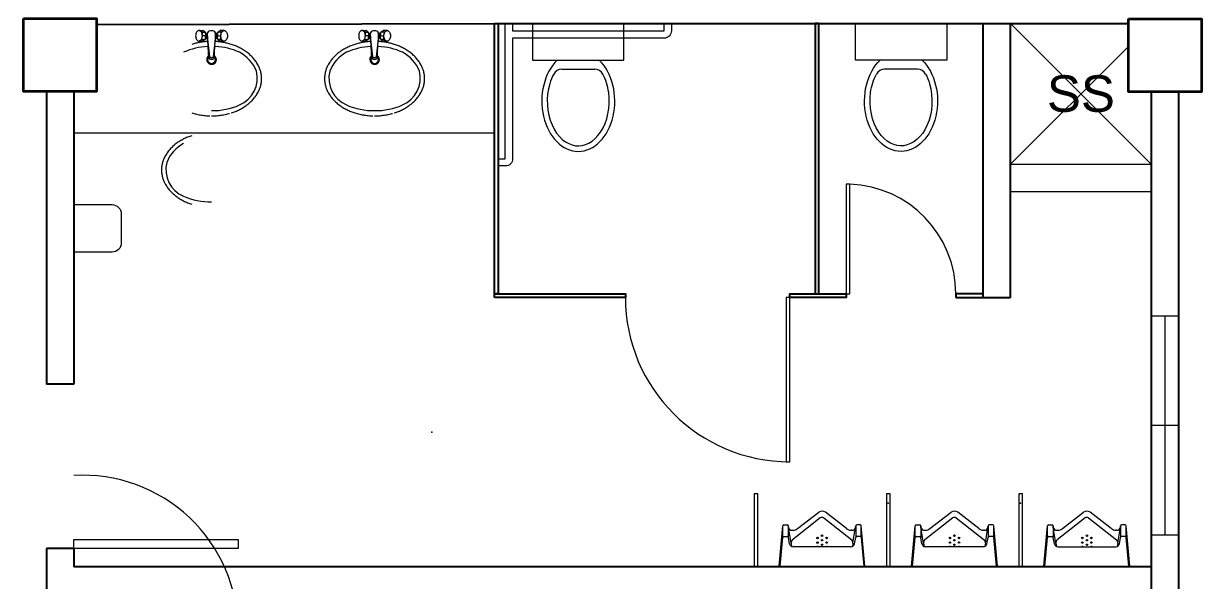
# Model space of a CAD drawing. Header units: millimetres. Extents: x 63005 to 126950, y 36019 to 74749.
# Drawn here: x 63232.86 to 63239.31, y 36156.13 to 36159.18 of the extents above; entities that cross this region are included whole.
import ezdxf

# ---------------------------------------------------------------- set-up
doc = ezdxf.new("R2010")
doc.units = ezdxf.units.MM
doc.header["$LTSCALE"] = 0.04
doc.linetypes.add('HIDDEN2', pattern=[0.1875, 0.125, -0.0625])
doc.styles.add('SWISSLT175', font='swissl.ttf', dxfattribs={"height": 0.175})

msp = doc.modelspace()

# ---------------------------------------------------------------- linework, layer by layer
at = {"color": 8, "lineweight": 25}
msp.add_line((63233.2554, 36159.1747), (63235.4336, 36159.1796), dxfattribs=at)
at = {"color": 8, "linetype": 'ByBlock', "lineweight": 25}
for p, q in [((63235.4536, 36159.1796), (63238.9054, 36159.1796)), ((63238.1105, 36157.6796), (63238.1105, 36159.1796)), ((63238.2605, 36157.6796), (63238.2605, 36159.1796)), ((63232.9805, 36158.8067), (63232.9805, 36157.2046)), ((63233.1305, 36158.8067), (63233.1305, 36157.2046)), ((63239.0305, 36158.8054), (63239.0305, 36156.3783)), ((63239.0305, 36158.8054), (63239.0305, 36156.2783)), ((63239.1805, 36158.8054), (63239.1805, 36153.2046)), ((63238.1105, 36157.6796), (63238.2605, 36157.6796)), ((63233.1305, 36157.2046), (63232.9805, 36157.2046)), ((63232.9805, 36156.3046), (63232.9805, 36155.9546)), ((63233.1305, 36156.3046), (63233.1305, 36156.2046)), ((63239.0305, 36156.2783), (63239.0305, 36153.2046)), ((63239.0305, 36156.2046), (63233.1305, 36156.2046))]:
    msp.add_line(p, q, dxfattribs=at)
at = {"color": 8, "lineweight": 9}
for p, q in [((63235.643, 36159.1796), (63235.643, 36158.9796)), ((63236.143, 36159.1796), (63235.643, 36159.1796)), ((63236.143, 36158.9796), (63236.143, 36159.1796)), ((63237.4105, 36158.9796), (63237.4105, 36159.1796)), ((63237.4105, 36159.1796), (63237.9105, 36159.1796)), ((63237.9105, 36159.1796), (63237.9105, 36158.9796)), ((63233.8161, 36159.1414), (63233.8374, 36159.1414)), ((63233.8319, 36159.1329), (63233.8192, 36159.1414)), ((63233.8319, 36159.0919), (63233.8192, 36159.0834)), ((63233.8319, 36159.1329), (63233.8501, 36159.1329)), ((63233.8319, 36159.1329), (63233.8356, 36159.1124)), ((63233.8319, 36159.0919), (63233.8356, 36159.1124)), ((63233.8319, 36159.0919), (63233.8501, 36159.0919)), ((63233.8538, 36159.1124), (63233.8356, 36159.1124)), ((63233.8501, 36159.1329), (63233.8374, 36159.1414)), ((63233.8501, 36159.0919), (63233.8374, 36159.0834)), ((63233.8501, 36159.1329), (63233.8538, 36159.1124)), ((63233.8501, 36159.0919), (63233.8538, 36159.1124)), ((63233.8531, 36159.1264), (63233.8566, 36159.1264)), ((63233.8531, 36159.0984), (63233.8566, 36159.0984)), ((63233.8638, 36159.0939), (63233.8626, 36159.1294)), ((63233.8747, 36158.9982), (63233.8638, 36159.0939)), ((63233.8706, 36158.9887), (63233.8644, 36159.0885)), ((63233.8949, 36158.9982), (63233.9058, 36159.0939)), ((63233.8991, 36158.9887), (63233.9052, 36159.0885)), ((63233.9058, 36159.0939), (63233.9071, 36159.1294)), ((63233.9166, 36159.1264), (63233.9131, 36159.1264)), ((63233.9166, 36159.0984), (63233.9131, 36159.0984)), ((63233.9196, 36159.1329), (63233.9158, 36159.1124)), ((63233.9196, 36159.0919), (63233.9158, 36159.1124)), ((63233.9158, 36159.1124), (63233.934, 36159.1124)), ((63233.9196, 36159.1329), (63233.9323, 36159.1414)), ((63233.9377, 36159.1329), (63233.9196, 36159.1329)), ((63233.9196, 36159.0919), (63233.9323, 36159.0834)), ((63233.9377, 36159.0919), (63233.9196, 36159.0919)), ((63233.9535, 36159.1414), (63233.9323, 36159.1414)), ((63233.9377, 36159.1329), (63233.934, 36159.1124)), ((63233.9377, 36159.0919), (63233.934, 36159.1124)), ((63233.9377, 36159.1329), (63233.9504, 36159.1414)), ((63233.9377, 36159.0919), (63233.9504, 36159.0834)), ((63234.7089, 36159.1414), (63234.7302, 36159.1414)), ((63234.7247, 36159.1329), (63234.712, 36159.1414)), ((63234.7247, 36159.0919), (63234.712, 36159.0834)), ((63234.7247, 36159.1329), (63234.7429, 36159.1329)), ((63234.7247, 36159.1329), (63234.7284, 36159.1124)), ((63234.7247, 36159.0919), (63234.7284, 36159.1124)), ((63234.7247, 36159.0919), (63234.7429, 36159.0919)), ((63234.7466, 36159.1124), (63234.7284, 36159.1124)), ((63234.7429, 36159.1329), (63234.7302, 36159.1414)), ((63234.7429, 36159.0919), (63234.7302, 36159.0834)), ((63234.7429, 36159.1329), (63234.7466, 36159.1124)), ((63234.7429, 36159.0919), (63234.7466, 36159.1124)), ((63234.7459, 36159.1264), (63234.7493, 36159.1264)), ((63234.7459, 36159.0984), (63234.7493, 36159.0984)), ((63234.7566, 36159.0939), (63234.7554, 36159.1294)), ((63234.7675, 36158.9982), (63234.7566, 36159.0939)), ((63234.7634, 36158.9887), (63234.7572, 36159.0885)), ((63234.7877, 36158.9982), (63234.7986, 36159.0939)), ((63234.7919, 36158.9887), (63234.798, 36159.0885)), ((63234.7986, 36159.0939), (63234.7999, 36159.1294)), ((63234.8094, 36159.1264), (63234.8059, 36159.1264)), ((63234.8094, 36159.0984), (63234.8059, 36159.0984)), ((63234.8124, 36159.1329), (63234.8086, 36159.1124)), ((63234.8124, 36159.0919), (63234.8086, 36159.1124)), ((63234.8086, 36159.1124), (63234.8268, 36159.1124)), ((63234.8124, 36159.1329), (63234.8251, 36159.1414)), ((63234.8305, 36159.1329), (63234.8124, 36159.1329)), ((63234.8305, 36159.0919), (63234.8124, 36159.0919)), ((63234.8124, 36159.0919), (63234.8251, 36159.0834)), ((63234.8463, 36159.1414), (63234.8251, 36159.1414)), ((63234.8305, 36159.1329), (63234.8268, 36159.1124)), ((63234.8305, 36159.0919), (63234.8268, 36159.1124)), ((63234.8305, 36159.1329), (63234.8432, 36159.1414)), ((63234.8305, 36159.0919), (63234.8432, 36159.0834)), ((63233.8161, 36159.0834), (63233.8374, 36159.0834)), ((63233.9535, 36159.0834), (63233.9323, 36159.0834)), ((63234.7089, 36159.0834), (63234.7302, 36159.0834)), ((63234.8463, 36159.0834), (63234.8251, 36159.0834)), ((63233.875, 36158.9975), (63233.8707, 36158.9882)), ((63233.8947, 36158.9975), (63233.8989, 36158.9882)), ((63234.7678, 36158.9975), (63234.7635, 36158.9882)), ((63234.7875, 36158.9975), (63234.7917, 36158.9882)), ((63235.643, 36158.9796), (63236.143, 36158.9796)), ((63237.9105, 36158.9796), (63237.4105, 36158.9796)), ((63235.8024, 36158.9296), (63235.9833, 36158.9296)), ((63237.751, 36158.9296), (63237.5701, 36158.9296)), ((63237.2184, 36156.4718), (63237.0658, 36156.3518)), ((63237.094, 36156.4137), (63237.2098, 36156.5035)), ((63237.2375, 36156.4718), (63237.3901, 36156.3518)), ((63237.3619, 36156.4137), (63237.2461, 36156.5035)), ((63237.9434, 36156.4718), (63237.7908, 36156.3518)), ((63237.819, 36156.4137), (63237.9348, 36156.5035)), ((63237.9625, 36156.4718), (63238.1151, 36156.3518)), ((63238.0869, 36156.4137), (63237.9711, 36156.5035)), ((63238.6684, 36156.4718), (63238.5158, 36156.3518)), ((63238.544, 36156.4137), (63238.6598, 36156.5035)), ((63238.6875, 36156.4718), (63238.8401, 36156.3518)), ((63238.8119, 36156.4137), (63238.6961, 36156.5035)), ((63236.9929, 36156.2078), (63237.013, 36156.4296)), ((63237.013, 36156.3663), (63237.013, 36156.4296)), ((63237.018, 36156.4346), (63237.038, 36156.4346)), ((63237.0443, 36156.4214), (63237.043, 36156.4296)), ((63237.043, 36156.4296), (63237.043, 36156.3674)), ((63237.0587, 36156.3331), (63237.0443, 36156.4214)), ((63237.064, 36156.4046), (63237.0687, 36156.4046)), ((63237.3919, 36156.4046), (63237.3872, 36156.4046)), ((63237.3972, 36156.3331), (63237.4116, 36156.4214)), ((63237.4116, 36156.4214), (63237.413, 36156.4296)), ((63237.413, 36156.4296), (63237.413, 36156.3674)), ((63237.438, 36156.4346), (63237.418, 36156.4346)), ((63237.443, 36156.3663), (63237.443, 36156.4296)), ((63237.463, 36156.2078), (63237.443, 36156.4296)), ((63237.7179, 36156.2078), (63237.738, 36156.4296)), ((63237.738, 36156.3663), (63237.738, 36156.4296)), ((63237.743, 36156.4346), (63237.763, 36156.4346)), ((63237.7693, 36156.4214), (63237.768, 36156.4296)), ((63237.768, 36156.4296), (63237.768, 36156.3674)), ((63237.7837, 36156.3331), (63237.7693, 36156.4214)), ((63237.789, 36156.4046), (63237.7937, 36156.4046)), ((63238.1169, 36156.4046), (63238.1122, 36156.4046)), ((63238.1222, 36156.3331), (63238.1366, 36156.4214)), ((63238.1366, 36156.4214), (63238.138, 36156.4296)), ((63238.138, 36156.4296), (63238.138, 36156.3674)), ((63238.163, 36156.4346), (63238.143, 36156.4346)), ((63238.168, 36156.3663), (63238.168, 36156.4296)), ((63238.188, 36156.2078), (63238.168, 36156.4296)), ((63238.4429, 36156.2078), (63238.463, 36156.4296)), ((63238.463, 36156.3663), (63238.463, 36156.4296)), ((63238.468, 36156.4346), (63238.488, 36156.4346)), ((63238.4943, 36156.4214), (63238.493, 36156.4296)), ((63238.493, 36156.4296), (63238.493, 36156.3674)), ((63238.5087, 36156.3331), (63238.4943, 36156.4214)), ((63238.514, 36156.4046), (63238.5187, 36156.4046)), ((63238.8419, 36156.4046), (63238.8372, 36156.4046)), ((63238.8472, 36156.3331), (63238.8616, 36156.4214)), ((63238.8616, 36156.4214), (63238.863, 36156.4296)), ((63238.863, 36156.4296), (63238.863, 36156.3674)), ((63238.888, 36156.4346), (63238.868, 36156.4346)), ((63238.893, 36156.3663), (63238.893, 36156.4296)), ((63238.913, 36156.2078), (63238.893, 36156.4296)), ((63236.9979, 36156.2078), (63237.0127, 36156.3649)), ((63237.0177, 36156.3696), (63237.0388, 36156.3696)), ((63237.05, 36156.331), (63237.0437, 36156.3655)), ((63237.0587, 36156.3331), (63237.0615, 36156.3163)), ((63237.3863, 36156.3146), (63237.0696, 36156.3146)), ((63237.3972, 36156.3331), (63237.3944, 36156.3163)), ((63237.4059, 36156.331), (63237.4122, 36156.3655)), ((63237.4382, 36156.3696), (63237.4171, 36156.3696)), ((63237.458, 36156.2078), (63237.4432, 36156.3649)), ((63237.7229, 36156.2078), (63237.7377, 36156.3649)), ((63237.7427, 36156.3696), (63237.7638, 36156.3696)), ((63237.775, 36156.331), (63237.7687, 36156.3655)), ((63237.7837, 36156.3331), (63237.7865, 36156.3163)), ((63238.1113, 36156.3146), (63237.7946, 36156.3146)), ((63238.1222, 36156.3331), (63238.1194, 36156.3163)), ((63238.1309, 36156.331), (63238.1372, 36156.3655)), ((63238.1632, 36156.3696), (63238.1421, 36156.3696)), ((63238.183, 36156.2078), (63238.1682, 36156.3649)), ((63238.4479, 36156.2078), (63238.4627, 36156.3649)), ((63238.4677, 36156.3696), (63238.4888, 36156.3696)), ((63238.5, 36156.331), (63238.4937, 36156.3655)), ((63238.5087, 36156.3331), (63238.5115, 36156.3163)), ((63238.5196, 36156.3146), (63238.8363, 36156.3146)), ((63238.8472, 36156.3331), (63238.8444, 36156.3163)), ((63238.8559, 36156.331), (63238.8622, 36156.3655)), ((63238.8882, 36156.3696), (63238.8671, 36156.3696)), ((63238.908, 36156.2078), (63238.8932, 36156.3649)), ((63237.0009, 36156.2046), (63236.9959, 36156.2046)), ((63237.455, 36156.2046), (63237.0009, 36156.2046)), ((63237.142, 36156.2046), (63237.072, 36156.2046)), ((63237.455, 36156.2046), (63237.46, 36156.2046)), ((63237.7259, 36156.2046), (63237.7209, 36156.2046)), ((63238.18, 36156.2046), (63237.7259, 36156.2046)), ((63237.867, 36156.2046), (63237.797, 36156.2046)), ((63238.18, 36156.2046), (63238.185, 36156.2046)), ((63238.4509, 36156.2046), (63238.4459, 36156.2046)), ((63238.4509, 36156.2046), (63238.905, 36156.2046)), ((63238.764, 36156.2046), (63238.834, 36156.2046)), ((63238.905, 36156.2046), (63238.91, 36156.2046))]:
    msp.add_line(p, q, dxfattribs=at)
at = {"color": 8, "linetype": 'ByBlock', "lineweight": 9}
for p, q in [((63238.2605, 36159.1796), (63239.0305, 36158.4096)), ((63238.9054, 36159.0546), (63238.2605, 36158.4096)), ((63238.2605, 36158.4096), (63239.0305, 36158.4096)), ((63238.2605, 36158.2596), (63239.0305, 36158.2596)), ((63239.0305, 36157.5783), (63239.1805, 36157.5783)), ((63239.1055, 36157.5783), (63239.1055, 36156.3783)), ((63239.1805, 36157.5783), (63239.1805, 36156.3783)), ((63239.1805, 36156.9783), (63239.0305, 36156.9783)), ((63239.1805, 36156.3783), (63239.0305, 36156.3783)), ((63239.0305, 36156.2046), (63239.0305, 36156.3046))]:
    msp.add_line(p, q, dxfattribs=at)
at = {"color": 8, "linetype": 'ByBlock', "lineweight": 25, "ltscale": 0.3}
msp.add_line((63233.1305, 36156.3046), (63232.9805, 36156.3046), dxfattribs=at)
at = {"color": 8, "linetype": 'ByBlock', "lineweight": 35}
for points in [[(63232.8554, 36159.2067), (63233.2554, 36159.2067), (63233.2554, 36158.8067), (63232.8554, 36158.8067)], [(63238.9054, 36159.2054), (63239.3054, 36159.2054), (63239.3054, 36158.8054), (63238.9054, 36158.8054)]]:
    msp.add_lwpolyline(points, close=True, dxfattribs=at)
at = {"color": 8, "linetype": 'ByBlock', "lineweight": 9, "ltscale": 0.4}
msp.add_lwpolyline([(63233.2554, 36159.1747), (63235.4336, 36159.1796), (63235.4336, 36158.5796), (63233.1305, 36158.5796), (63233.1305, 36158.8067)], dxfattribs=at)
at = {"color": 8, "linetype": 'ByBlock', "lineweight": 25}
for points in [[(63235.4336, 36159.1796), (63235.4536, 36159.1796), (63235.4536, 36157.6996), (63235.4336, 36157.6996)], [(63237.2105, 36159.1796), (63237.1905, 36159.1796), (63237.1905, 36157.6996), (63237.2105, 36157.6996)], [(63235.4336, 36157.6796), (63235.4336, 36157.6996), (63236.1511, 36157.6996), (63236.1511, 36157.6796)], [(63237.0511, 36157.6796), (63237.0511, 36157.6996), (63237.3605, 36157.6996), (63237.3605, 36157.6796)], [(63237.9605, 36157.6796), (63238.1105, 36157.6796), (63238.1105, 36157.6996), (63237.9605, 36157.6996)]]:
    msp.add_lwpolyline(points, close=True, dxfattribs=at)
at = {"color": 8, "linetype": 'ByBlock', "lineweight": 9, "ltscale": 0.4}
for points in [[(63235.5336, 36158.4396, -0.414214), (63235.4936, 36158.3996), (63235.4536, 36158.3996), (63235.4536, 36158.4396), (63235.4936, 36158.4396), (63235.4936, 36159.1796), (63235.5336, 36159.1796), (63235.5336, 36159.1396), (63236.3633, 36159.1396), (63236.3633, 36159.1796), (63236.4033, 36159.1796), (63236.4033, 36159.1396, -0.414214), (63236.3633, 36159.0996), (63235.5336, 36159.0996)], [(63233.1305, 36158.1877), (63233.3405, 36158.1877, -0.414214), (63233.3905, 36158.1377), (63233.3905, 36157.9777, -0.414214), (63233.3405, 36157.9277), (63233.1305, 36157.9277)]]:
    msp.add_lwpolyline(points, format="xyb", close=True, dxfattribs=at)
at = {"color": 8, "lineweight": 9}
for points in [[(63233.8161, 36159.0834, 0.145837), (63233.8226, 36159.0853, 0.107165), (63233.8291, 36159.0919, 0.077149), (63233.833, 36159.1008, 0.064217), (63233.8345, 36159.1124, 0.064217), (63233.833, 36159.124, 0.077149), (63233.8291, 36159.1329, 0.107165), (63233.8226, 36159.1395, 0.145837), (63233.8161, 36159.1414, 0.145837), (63233.8096, 36159.1395, 0.107165), (63233.8031, 36159.1329, 0.077149), (63233.7992, 36159.124, 0.064217), (63233.7977, 36159.1124, 0.064217), (63233.7992, 36159.1008, 0.077149), (63233.8031, 36159.0919, 0.107165), (63233.8096, 36159.0853, 0.145837)], [(63233.9535, 36159.0834, -0.145837), (63233.947, 36159.0853, -0.107165), (63233.9406, 36159.0919, -0.077149), (63233.9367, 36159.1008, -0.064217), (63233.9352, 36159.1124, -0.064217), (63233.9367, 36159.124, -0.077149), (63233.9406, 36159.1329, -0.107165), (63233.947, 36159.1395, -0.145837), (63233.9535, 36159.1414, -0.145837), (63233.9601, 36159.1395, -0.107165), (63233.9665, 36159.1329, -0.077149), (63233.9704, 36159.124, -0.064217), (63233.9719, 36159.1124, -0.064217), (63233.9704, 36159.1008, -0.077149), (63233.9665, 36159.0919, -0.107165), (63233.9601, 36159.0853, -0.145837)], [(63234.7089, 36159.0834, 0.145837), (63234.7154, 36159.0853, 0.107165), (63234.7219, 36159.0919, 0.077149), (63234.7258, 36159.1008, 0.064217), (63234.7273, 36159.1124, 0.064217), (63234.7258, 36159.124, 0.077149), (63234.7219, 36159.1329, 0.107165), (63234.7154, 36159.1395, 0.145837), (63234.7089, 36159.1414, 0.145837), (63234.7024, 36159.1395, 0.107165), (63234.6959, 36159.1329, 0.077149), (63234.692, 36159.124, 0.064217), (63234.6905, 36159.1124, 0.064217), (63234.692, 36159.1008, 0.077149), (63234.6959, 36159.0919, 0.107165), (63234.7024, 36159.0853, 0.145837)], [(63234.8463, 36159.0834, -0.145837), (63234.8398, 36159.0853, -0.107165), (63234.8333, 36159.0919, -0.077149), (63234.8295, 36159.1008, -0.064217), (63234.828, 36159.1124, -0.064217), (63234.8295, 36159.124, -0.077149), (63234.8333, 36159.1329, -0.107165), (63234.8398, 36159.1395, -0.145837), (63234.8463, 36159.1414, -0.145837), (63234.8529, 36159.1395, -0.107165), (63234.8593, 36159.1329, -0.077149), (63234.8632, 36159.124, -0.064217), (63234.8647, 36159.1124, -0.064217), (63234.8632, 36159.1008, -0.077149), (63234.8593, 36159.0919, -0.107165), (63234.8529, 36159.0853, -0.145837)]]:
    msp.add_lwpolyline(points, format="xyb", close=True, dxfattribs=at)
for points in [[(63233.8584, 36159.1124, 0.064217), (63233.8575, 36159.1188, 0.077149), (63233.8554, 36159.1237, 0.107165), (63233.8518, 36159.1273, 0.035268), (63233.851, 36159.1278, 0.145837)], [(63233.851, 36159.097, 0.035268), (63233.8518, 36159.0975, 0.107165), (63233.8554, 36159.1011, 0.077149), (63233.8575, 36159.106, 0.064217), (63233.8584, 36159.1124, 0.064217)], [(63233.8513, 36159.0985, 0.046803), (63233.8527, 36159.1004, 0.077149), (63233.855, 36159.1056, 0.064217), (63233.8559, 36159.1124, 0.064217), (63233.855, 36159.1192, 0.077149), (63233.8527, 36159.1244, 0.046803), (63233.8513, 36159.1263, 0.145837)], [(63233.8535, 36159.0988, 0.047218), (63233.8545, 36159.0993, 0.107177), (63233.8577, 36159.1025, 0.077931), (63233.8596, 36159.1068, 0.065152), (63233.8603, 36159.1124, 0.065152), (63233.8596, 36159.118, 0.077931), (63233.8577, 36159.1223, 0.107177), (63233.8545, 36159.1255, 0.047218), (63233.8535, 36159.126, 0.144081)], [(63233.9161, 36159.0988, -0.047218), (63233.9151, 36159.0993, -0.107177), (63233.912, 36159.1025, -0.077931), (63233.9101, 36159.1068, -0.065152), (63233.9093, 36159.1124, -0.065152), (63233.9101, 36159.118, -0.077931), (63233.912, 36159.1223, -0.107177), (63233.9151, 36159.1255, -0.047218), (63233.9161, 36159.126, -0.144081)], [(63233.9113, 36159.1124, -0.064217), (63233.9121, 36159.1188, -0.077149), (63233.9143, 36159.1237, -0.107165), (63233.9178, 36159.1273, -0.035268), (63233.9186, 36159.1278, -0.145837)], [(63233.9186, 36159.097, -0.035268), (63233.9178, 36159.0975, -0.107165), (63233.9143, 36159.1011, -0.077149), (63233.9121, 36159.106, -0.064217), (63233.9113, 36159.1124, -0.064217)], [(63233.9184, 36159.0985, -0.046803), (63233.9169, 36159.1004, -0.077149), (63233.9146, 36159.1056, -0.064217), (63233.9138, 36159.1124, -0.064217), (63233.9146, 36159.1192, -0.077149), (63233.9169, 36159.1244, -0.046803), (63233.9184, 36159.1263, -0.145837)], [(63234.7512, 36159.1124, 0.064217), (63234.7503, 36159.1188, 0.077149), (63234.7482, 36159.1237, 0.107165), (63234.7446, 36159.1273, 0.035268), (63234.7438, 36159.1278, 0.145837)], [(63234.7438, 36159.097, 0.035268), (63234.7446, 36159.0975, 0.107165), (63234.7482, 36159.1011, 0.077149), (63234.7503, 36159.106, 0.064217), (63234.7512, 36159.1124, 0.064217)], [(63234.7441, 36159.0985, 0.046803), (63234.7455, 36159.1004, 0.077149), (63234.7478, 36159.1056, 0.064217), (63234.7487, 36159.1124, 0.064217), (63234.7478, 36159.1192, 0.077149), (63234.7455, 36159.1244, 0.046803), (63234.7441, 36159.1263, 0.145837)], [(63234.7463, 36159.0988, 0.047218), (63234.7473, 36159.0993, 0.107177), (63234.7505, 36159.1025, 0.077931), (63234.7524, 36159.1068, 0.065152), (63234.7531, 36159.1124, 0.065152), (63234.7524, 36159.118, 0.077931), (63234.7505, 36159.1223, 0.107177), (63234.7473, 36159.1255, 0.047218), (63234.7463, 36159.126, 0.144081)], [(63234.8089, 36159.0988, -0.047218), (63234.8079, 36159.0993, -0.107177), (63234.8048, 36159.1025, -0.077931), (63234.8029, 36159.1068, -0.065152), (63234.8021, 36159.1124, -0.065152), (63234.8029, 36159.118, -0.077931), (63234.8048, 36159.1223, -0.107177), (63234.8079, 36159.1255, -0.047218), (63234.8089, 36159.126, -0.144081)], [(63234.8041, 36159.1124, -0.064217), (63234.8049, 36159.1188, -0.077149), (63234.8071, 36159.1237, -0.107165), (63234.8106, 36159.1273, -0.035268), (63234.8114, 36159.1278, -0.145837)], [(63234.8114, 36159.097, -0.035268), (63234.8106, 36159.0975, -0.107165), (63234.8071, 36159.1011, -0.077149), (63234.8049, 36159.106, -0.064217), (63234.8041, 36159.1124, -0.064217)], [(63234.8112, 36159.0985, -0.046803), (63234.8097, 36159.1004, -0.077149), (63234.8074, 36159.1056, -0.064217), (63234.8065, 36159.1124, -0.064217), (63234.8074, 36159.1192, -0.077149), (63234.8097, 36159.1244, -0.046803), (63234.8112, 36159.1263, -0.145837)]]:
    msp.add_lwpolyline(points, format="xyb", dxfattribs=at)
at = {"color": 8, "linetype": 'ByBlock', "lineweight": 13}
for points in [[(63237.3605, 36157.6996), (63237.3805, 36157.6996), (63237.3805, 36158.2996), (63237.3605, 36158.2996)], [(63237.0511, 36157.6796), (63237.0311, 36157.6796), (63237.0311, 36156.7796), (63237.0511, 36156.7796)], [(63237.0511, 36157.6796), (63237.0311, 36157.6796), (63237.0311, 36156.7796), (63237.0511, 36156.7796)]]:
    msp.add_lwpolyline(points, close=True, dxfattribs=at)
at = {"color": 8, "lineweight": 9}
msp.add_lwpolyline([(63239.0305, 36157.5783), (63239.1805, 36157.5783), (63239.1805, 36156.3783), (63239.0305, 36156.3783)], close=True, dxfattribs=at)
at = {"color": 8, "linetype": 'ByBlock', "lineweight": 9}
for points in [[(63236.8755, 36156.6046), (63236.8555, 36156.6046), (63236.8555, 36156.2046), (63236.8755, 36156.2046)], [(63237.6005, 36156.6046), (63237.5805, 36156.6046), (63237.5805, 36156.2046), (63237.6005, 36156.2046)], [(63238.3255, 36156.6046), (63238.3055, 36156.6046), (63238.3055, 36156.2046), (63238.3255, 36156.2046)]]:
    msp.add_lwpolyline(points, close=True, dxfattribs=at)
at = {"color": 8, "lineweight": 13, "ltscale": 0.03}
msp.add_lwpolyline([(63233.1305, 36156.3046), (63233.1305, 36156.3546), (63234.0305, 36156.3546), (63234.0305, 36156.3046)], close=True, dxfattribs=at)
at = {"color": 8, "lineweight": 9}
for centre in [(63237.228, 36156.3748), (63237.953, 36156.3748), (63238.678, 36156.3748), (63237.203, 36156.3623), (63237.203, 36156.3373), (63237.228, 36156.3498), (63237.228, 36156.3248), (63237.253, 36156.3623), (63237.253, 36156.3373), (63237.928, 36156.3623), (63237.928, 36156.3373), (63237.953, 36156.3498), (63237.953, 36156.3248), (63237.978, 36156.3623), (63237.978, 36156.3373), (63238.653, 36156.3623), (63238.653, 36156.3373), (63238.678, 36156.3498), (63238.678, 36156.3248), (63238.703, 36156.3623), (63238.703, 36156.3373)]:
    msp.add_circle(centre, 0.004, dxfattribs=at)
for centre, radius, start, end in [((63233.8566, 36159.134), 0.00756, 270, 322.68158), ((63233.8566, 36159.0908), 0.00756, 6.51755, 90), ((63233.8848, 36159.1124), 0.028, 37.31842, 142.68158), ((63233.9131, 36159.0908), 0.00756, 90, 173.48245), ((63233.9131, 36159.134), 0.00756, 217.31842, 270), ((63234.7493, 36159.134), 0.00756, 270, 322.68158), ((63234.7493, 36159.0908), 0.00756, 6.51755, 90), ((63234.7776, 36159.1124), 0.028, 37.31842, 142.68158), ((63234.8059, 36159.0908), 0.00756, 90, 173.48245), ((63234.8059, 36159.134), 0.00756, 217.31842, 270), ((63233.8787, 36158.6887), 0.3649, 92.44326, 113.71573), ((63233.891, 36158.6887), 0.3649, 66.28427, 87.55674), ((63233.9401, 36158.8423), 0.2052, 22.09098, 61.60324), ((63234.7223, 36158.8423), 0.2052, 118.39676, 157.90902), ((63234.7715, 36158.6887), 0.3649, 92.44326, 113.71573), ((63234.7838, 36158.6887), 0.3649, 66.28427, 87.55674), ((63234.8329, 36158.8423), 0.2052, 22.09098, 61.60324), ((63233.8848, 36158.9826), 0.0263, 127.88698, 51.83592), ((63233.8848, 36158.9826), 0.0213, 136.69812, 43.06766), ((63233.8716, 36158.9887), 0.001, 183.51588, 240.61211), ((63233.8848, 36159.0123), 0.028, 240.61211, 299.38789), ((63233.8767, 36158.9984), 0.002, 186.51755, 230.28134), ((63233.8848, 36159.0082), 0.0147, 230.28134, 309.71866), ((63233.8929, 36158.9984), 0.002, 309.71866, 353.48245), ((63233.8981, 36158.9887), 0.001, 299.38789, 356.48412), ((63234.7776, 36158.9826), 0.0263, 128.16408, 52.11302), ((63234.7776, 36158.9826), 0.0213, 136.93234, 43.30188), ((63234.7643, 36158.9887), 0.001, 183.51588, 240.61211), ((63234.7776, 36159.0123), 0.028, 240.61211, 299.38789), ((63234.7695, 36158.9984), 0.002, 186.51755, 230.28134), ((63234.7776, 36159.0082), 0.0147, 230.28134, 309.71866), ((63234.7857, 36158.9984), 0.002, 309.71866, 353.48245), ((63234.7909, 36158.9887), 0.001, 299.38789, 356.48412), ((63233.9748, 36158.8809), 0.1602, 293.13944, 13.91036), ((63234.6877, 36158.8809), 0.1602, 166.08964, 246.86056), ((63234.8676, 36158.8809), 0.1602, 293.13944, 13.91036), ((63235.8024, 36158.8796), 0.05, 90, 151.84994), ((63235.9833, 36158.8796), 0.05, 28.00836, 90), ((63237.5701, 36158.8796), 0.05, 90, 151.99164), ((63237.751, 36158.8796), 0.05, 28.15006, 90), ((63233.891, 36159.0677), 0.3649, 269.03568, 293.71573), ((63234.7715, 36159.0677), 0.3649, 246.28427, 270.96432), ((63234.7838, 36159.0677), 0.3649, 269.03568, 293.71573), ((63233.8295, 36158.3423), 0.2052, 118.39676, 157.90902), ((63233.7949, 36158.3809), 0.1602, 166.08964, 246.86056), ((63233.8787, 36158.5677), 0.3649, 246.28427, 270.96432), ((63237.228, 36156.4796), 0.03, 52.81529, 127.18471), ((63237.953, 36156.4796), 0.03, 52.81529, 127.18471), ((63238.678, 36156.4796), 0.03, 52.81529, 127.18471), ((63237.228, 36156.4602), 0.015, 50.68375, 129.31625), ((63237.953, 36156.4602), 0.015, 50.68375, 129.31625), ((63238.678, 36156.4602), 0.015, 50.68375, 129.31625), ((63237.018, 36156.4296), 0.005, 90, 180), ((63237.038, 36156.4296), 0.005, 0, 90), ((63237.064, 36156.4246), 0.02, 189.29014, 270), ((63237.0687, 36156.4446), 0.04, 270, 309.31625), ((63237.3872, 36156.4446), 0.04, 230.68375, 270), ((63237.3919, 36156.4246), 0.02, 270, 350.70986), ((63237.418, 36156.4296), 0.005, 90, 180), ((63237.438, 36156.4296), 0.005, 0, 90), ((63237.743, 36156.4296), 0.005, 90, 180), ((63237.763, 36156.4296), 0.005, 0, 90), ((63237.789, 36156.4246), 0.02, 189.29014, 270), ((63237.7937, 36156.4446), 0.04, 270, 309.31625), ((63238.1122, 36156.4446), 0.04, 230.68375, 270), ((63238.1169, 36156.4246), 0.02, 270, 350.70986), ((63238.143, 36156.4296), 0.005, 90, 180), ((63238.163, 36156.4296), 0.005, 0, 90), ((63238.468, 36156.4296), 0.005, 90, 180), ((63238.488, 36156.4296), 0.005, 0, 90), ((63238.514, 36156.4246), 0.02, 189.29014, 270), ((63238.5187, 36156.4446), 0.04, 270, 309.31625), ((63238.8372, 36156.4446), 0.04, 230.68375, 270), ((63238.8419, 36156.4246), 0.02, 270, 350.70986), ((63238.868, 36156.4296), 0.005, 90, 180), ((63238.888, 36156.4296), 0.005, 0, 90), ((63237.0177, 36156.3646), 0.005, 90, 176.53177), ((63237.0388, 36156.3646), 0.005, 10.30485, 90), ((63237.0696, 36156.3346), 0.02, 190.30485, 270), ((63237.0785, 36156.3363), 0.02, 129.31625, 189.29014), ((63237.203, 36156.3123), 0.004, 35.67537, 144.32463), ((63237.253, 36156.3123), 0.004, 35.67537, 144.32463), ((63237.3863, 36156.3346), 0.02, 270, 349.69515), ((63237.3774, 36156.3363), 0.02, 350.70986, 50.68375), ((63237.4171, 36156.3646), 0.005, 90, 169.69515), ((63237.4382, 36156.3646), 0.005, 3.46823, 90), ((63237.7427, 36156.3646), 0.005, 90, 176.53177), ((63237.7638, 36156.3646), 0.005, 10.30485, 90), ((63237.7946, 36156.3346), 0.02, 190.30485, 270), ((63237.8035, 36156.3363), 0.02, 129.31625, 189.29014), ((63237.928, 36156.3123), 0.004, 35.67537, 144.32463), ((63237.978, 36156.3123), 0.004, 35.67537, 144.32463), ((63238.1113, 36156.3346), 0.02, 270, 349.69515), ((63238.1024, 36156.3363), 0.02, 350.70986, 50.68375), ((63238.1421, 36156.3646), 0.005, 90, 169.69515), ((63238.1632, 36156.3646), 0.005, 3.46823, 90), ((63238.4677, 36156.3646), 0.005, 90, 176.53177), ((63238.4888, 36156.3646), 0.005, 10.30485, 90), ((63238.5196, 36156.3346), 0.02, 190.30485, 270), ((63238.5285, 36156.3363), 0.02, 129.31625, 189.29014), ((63238.653, 36156.3123), 0.004, 35.67537, 144.32463), ((63238.703, 36156.3123), 0.004, 35.67537, 144.32463), ((63238.8363, 36156.3346), 0.02, 270, 349.69515), ((63238.8274, 36156.3363), 0.02, 350.70986, 50.68375), ((63238.8671, 36156.3646), 0.005, 90, 169.69515), ((63238.8882, 36156.3646), 0.005, 3.46823, 90), ((63236.9959, 36156.2076), 0.003, 176.18593, 270), ((63237.0009, 36156.2076), 0.003, 176.53177, 270), ((63237.455, 36156.2076), 0.003, 270, 3.46823), ((63237.46, 36156.2076), 0.003, 270, 3.81407), ((63237.7209, 36156.2076), 0.003, 176.18593, 270), ((63237.7259, 36156.2076), 0.003, 176.53177, 270), ((63238.18, 36156.2076), 0.003, 270, 3.46823), ((63238.185, 36156.2076), 0.003, 270, 3.81407), ((63238.4459, 36156.2076), 0.003, 176.18593, 270), ((63238.4509, 36156.2076), 0.003, 176.53177, 270), ((63238.905, 36156.2076), 0.003, 270, 3.46823), ((63238.91, 36156.2076), 0.003, 270, 3.81407)]:
    msp.add_arc(centre, radius, start, end, dxfattribs=at)
at = {"color": 8, "linetype": 'HIDDEN2', "lineweight": 9}
for centre, radius, start, end in [((63233.8848, 36158.715), 0.3668, 93.11901, 107.13937), ((63233.8848, 36158.715), 0.3668, 72.86063, 86.88099), ((63233.9095, 36158.7949), 0.2832, 53.33137, 72.86063), ((63234.753, 36158.7949), 0.2832, 107.13937, 126.66863), ((63234.7776, 36158.715), 0.3668, 93.11901, 107.13937), ((63234.7776, 36158.715), 0.3668, 72.86063, 86.88099), ((63234.8023, 36158.7949), 0.2832, 53.33137, 72.86063), ((63233.9472, 36158.8456), 0.22, 29.08919, 53.33137), ((63234.7152, 36158.8456), 0.22, 126.66863, 150.91081), ((63234.84, 36158.8456), 0.22, 29.08919, 53.33137), ((63234.0051, 36158.8778), 0.1538, 0, 29.08919), ((63234.6574, 36158.8778), 0.1538, 150.91081, 180), ((63234.8978, 36158.8778), 0.1538, 0, 29.08919), ((63234.0051, 36158.8778), 0.1538, 330.91081, 0), ((63234.6574, 36158.8778), 0.1538, 180, 209.08919), ((63234.8978, 36158.8778), 0.1538, 330.91081, 0), ((63233.9472, 36158.91), 0.22, 306.66863, 330.91081), ((63234.7152, 36158.91), 0.22, 209.08919, 233.33137), ((63234.84, 36158.91), 0.22, 306.66863, 330.91081), ((63233.9095, 36158.9607), 0.2832, 287.13937, 306.66863), ((63234.753, 36158.9607), 0.2832, 233.33137, 252.86063), ((63234.8023, 36158.9607), 0.2832, 287.13937, 306.66863), ((63233.8848, 36159.0406), 0.3668, 252.86063, 270), ((63233.8848, 36159.0406), 0.3668, 270, 287.13937), ((63234.7776, 36159.0406), 0.3668, 252.86063, 270), ((63234.7776, 36159.0406), 0.3668, 270, 287.13937), ((63233.8224, 36158.3456), 0.22, 126.66863, 150.91081), ((63233.8602, 36158.2949), 0.2832, 107.13937, 126.66863), ((63233.7646, 36158.3778), 0.1538, 150.91081, 180), ((63233.7646, 36158.3778), 0.1538, 180, 209.08919), ((63233.8224, 36158.41), 0.22, 209.08919, 233.33137), ((63233.8602, 36158.4607), 0.2832, 233.33137, 252.86063)]:
    msp.add_arc(centre, radius, start, end, dxfattribs=at)
at = {"color": 8, "linetype": 'ByBlock', "lineweight": 13}
for centre, radius, start, end in [((63237.3598, 36157.6993), 0.6006, 0.02384, 88.03411), ((63237.0511, 36157.6796), 0.9, 180, 270)]:
    msp.add_arc(centre, radius, start, end, dxfattribs=at)
at = {"color": 8, "lineweight": 13, "ltscale": 0.03}
msp.add_arc((63233.1791, 36155.8546), 0.8514, 0, 93.27315, dxfattribs=at)
at = {"color": 8, "lineweight": 9}
msp.add_ellipse((63235.893, 36158.7546), major_axis=(0, 0.275), ratio=0.727273, start_param=0.612555, end_param=5.670631, dxfattribs=at)
at = {"color": 8, "lineweight": 9, "extrusion": (0, 0, -1)}
msp.add_ellipse((63237.6605, 36158.7546), major_axis=(0, 0.275), ratio=0.727273, start_param=0.612555, end_param=5.670631, dxfattribs=at)
at = {"color": 8, "lineweight": 9}
for points in [[(63235.7583, 36158.9032), (63235.7495, 36158.8868), (63235.7421, 36158.8687), (63235.7152, 36158.7776), (63235.7203, 36158.6903), (63235.7781, 36158.5588), (63235.8282, 36158.5174), (63235.9263, 36158.504), (63235.9784, 36158.5299), (63236.0525, 36158.6411), (63236.0703, 36158.7248), (63236.0547, 36158.8386), (63236.0432, 36158.8735), (63236.0275, 36158.9031)], [(63237.7951, 36158.9032), (63237.8039, 36158.8868), (63237.8113, 36158.8687), (63237.8382, 36158.7776), (63237.8331, 36158.6903), (63237.7753, 36158.5588), (63237.7253, 36158.5174), (63237.6271, 36158.504), (63237.575, 36158.5299), (63237.5009, 36158.6411), (63237.4831, 36158.7248), (63237.4987, 36158.8386), (63237.5102, 36158.8735), (63237.5259, 36158.9031)]]:
    msp.add_open_spline(points, degree=3, knots=[0.937253, 0.937253, 0.937253, 0.937253, 1.185372, 1.185372, 2.113864, 2.113864, 3.042356, 3.042356, 3.970847, 3.970847, 4.899339, 4.899339, 5.346062, 5.346062, 5.346062, 5.346062], dxfattribs=at)
at = {"color": 8, "linetype": 'ByBlock', "lineweight": 9, "ltscale": 0.3}
for p in [(63238.6455, 36158.7946), (63235.0908, 36156.9421)]:
    msp.add_point(p, dxfattribs=at)
at = {"color": 8, "linetype": 'ByBlock', "lineweight": 9}
for p in [(63237.5905, 36156.5531), (63238.3155, 36156.5531)]:
    msp.add_point(p, dxfattribs=at)
at = {"color": 8, "lineweight": 9}
for p in [(63237.228, 36156.2046), (63237.953, 36156.2046), (63238.678, 36156.2046)]:
    msp.add_point(p, dxfattribs=at)

# ---------------------------------------------------------------- texts
at = {"color": 8, "linetype": 'ByBlock', "lineweight": 9, "ltscale": 0.4, "insert": (63238.6455, 36158.7946), "char_height": 0.2, "attachment_point": 5, "line_spacing_factor": 0.9, "style": 'SWISSLT175'}
msp.add_mtext('SS', dxfattribs=at)

doc.saveas('drawing.dxf')
